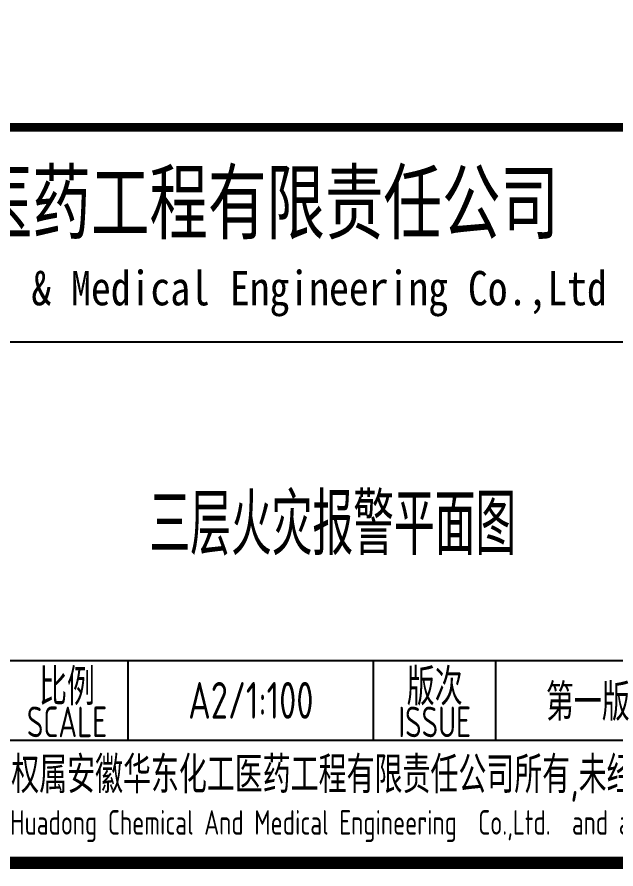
# Model space of a CAD drawing. Extents: x 6250600 to 6678662, y -692028 to -290561.
# Drawn here: x 6590030 to 6594917, y -511192 to -504242 of the extents above; entities that cross this region are included whole.
import ezdxf
from ezdxf.enums import TextEntityAlignment as Align

# ---------------------------------------------------------------- set-up
doc = ezdxf.new("R2010")
doc.units = 0
doc.header["$LTSCALE"] = 1000
doc.header["$MEASUREMENT"] = 0
doc.layers.get('0').update_dxf_attribs({"linetype": 'CONTINUOUS'})
doc.layers.add('PUB_TITLE', color=4, linetype='CONTINUOUS')
doc.styles.add('AHD', font='sceie.shx', dxfattribs={"width": 0.7, "bigfont": 'sceic.shx'})
doc.styles.add('ECEC_TQ_S', font='')
doc.styles.get('ECEC_TQ_S').set_extended_font_data('SimSun')

msp = doc.modelspace()

# ---------------------------------------------------------------- linework, layer by layer
for p, q in [((6584437.7, -506891.8), (6602437.7, -506891.8)), ((6584437.7, -509491.8), (6602437.7, -509491.8)), ((6590937.7, -510141.8), (6590937.7, -509491.8)), ((6592937.7, -510141.8), (6592937.7, -509491.8)), ((6593937.7, -510141.8), (6593937.7, -509491.8)), ((6584437.7, -510141.8), (6602437.7, -510141.8)), ((6584437.7, -511141.8), (6602437.7, -511141.8))]:
    msp.add_line(p, q)
msp.add_lwpolyline([(6602437.7, -505141.8, 70, 70, 0), (6584437.7, -505141.8, 70, 70, 0), (6584437.7, -511141.8, 0, 0, 0)], format="xyseb")
at = {"layer": 'PUB_TITLE', "color": 4, "const_width": 100}
msp.add_lwpolyline([(6546537.7, -511141.8), (6602437.7, -511141.8), (6602437.7, -471141.8), (6546537.7, -471141.8)], close=True, dxfattribs=at)

# ---------------------------------------------------------------- texts
for s, height, style, width, p in [('安徽华东化工医药工程有限责任公司', 500, 'ECEC_TQ_S', 0.7, (6590632.6, -505741.8)), ('安徽华东化工医药工程有限责任公司', 500, 'ECEC_TQ_S', 0.7, (6590632.6, -505741.8)), ('Anhui Huadong Chemical & Medical Engineering Co.,Ltd', 280, 'ECEC_TQ_S', 0.85, (6590632.6, -506491.8)), ('Anhui Huadong Chemical & Medical Engineering Co.,Ltd', 280, 'ECEC_TQ_S', 0.85, (6590632.6, -506491.8)), ('三层火灾报警平面图', 500, 'AHD', 0.7, (6592606.5, -508355.5)), ('比例', 300, 'AHD', 0.8, (6590437.7, -509691.8)), ('比例', 300, 'AHD', 0.8, (6590437.7, -509691.8)), ('版次', 300, 'AHD', 0.8, (6593437.7, -509691.8)), ('版次', 300, 'AHD', 0.8, (6593437.7, -509691.8)), ('SCALE', 250, 'AHD', 0.8, (6590437.7, -509991.8)), ('SCALE', 250, 'AHD', 0.8, (6590437.7, -509991.8)), ('ISSUE', 250, 'AHD', 0.8, (6593437.7, -509991.8)), ('ISSUE', 250, 'AHD', 0.8, (6593437.7, -509991.8)), ('本文件专有权属安徽华东化工医药工程有限责任公司所有,未经许可不得复制或转让给第三方', 300, 'AHD', 0.8, (6593437.7, -510441.8)), ('本文件专有权属安徽华东化工医药工程有限责任公司所有,未经许可不得复制或转让给第三方', 300, 'AHD', 0.8, (6593437.7, -510441.8)), ('The proprietary right of this document belongs to Anhui Huadong Chemical And Medical Engineering  Co.,Ltd.  and any replication or transfer to the 3rd. side is forbidden without its permission. ', 200, 'AHD', 0.8, (6593437.7, -510841.8)), ('The proprietary right of this document belongs to Anhui Huadong Chemical And Medical Engineering  Co.,Ltd.  and any replication or transfer to the 3rd. side is forbidden without its permission. ', 200, 'AHD', 0.8, (6593437.7, -510841.8))]:
    msp.add_text(s, height=height, dxfattribs=dict(style=style, width=width)).set_placement(p, align=Align.MIDDLE)
at = {"style": 'AHD', "width": 0.8}
for tag, text, p in [('A2/1:100', '1:100', (6591937.7, -509816.8)), ('第一版', '0', (6594687.7, -509816.8))]:
    msp.add_attdef(tag, text=text, height=300, dxfattribs=at).set_placement(p, align=Align.MIDDLE)

doc.saveas('drawing.dxf')
